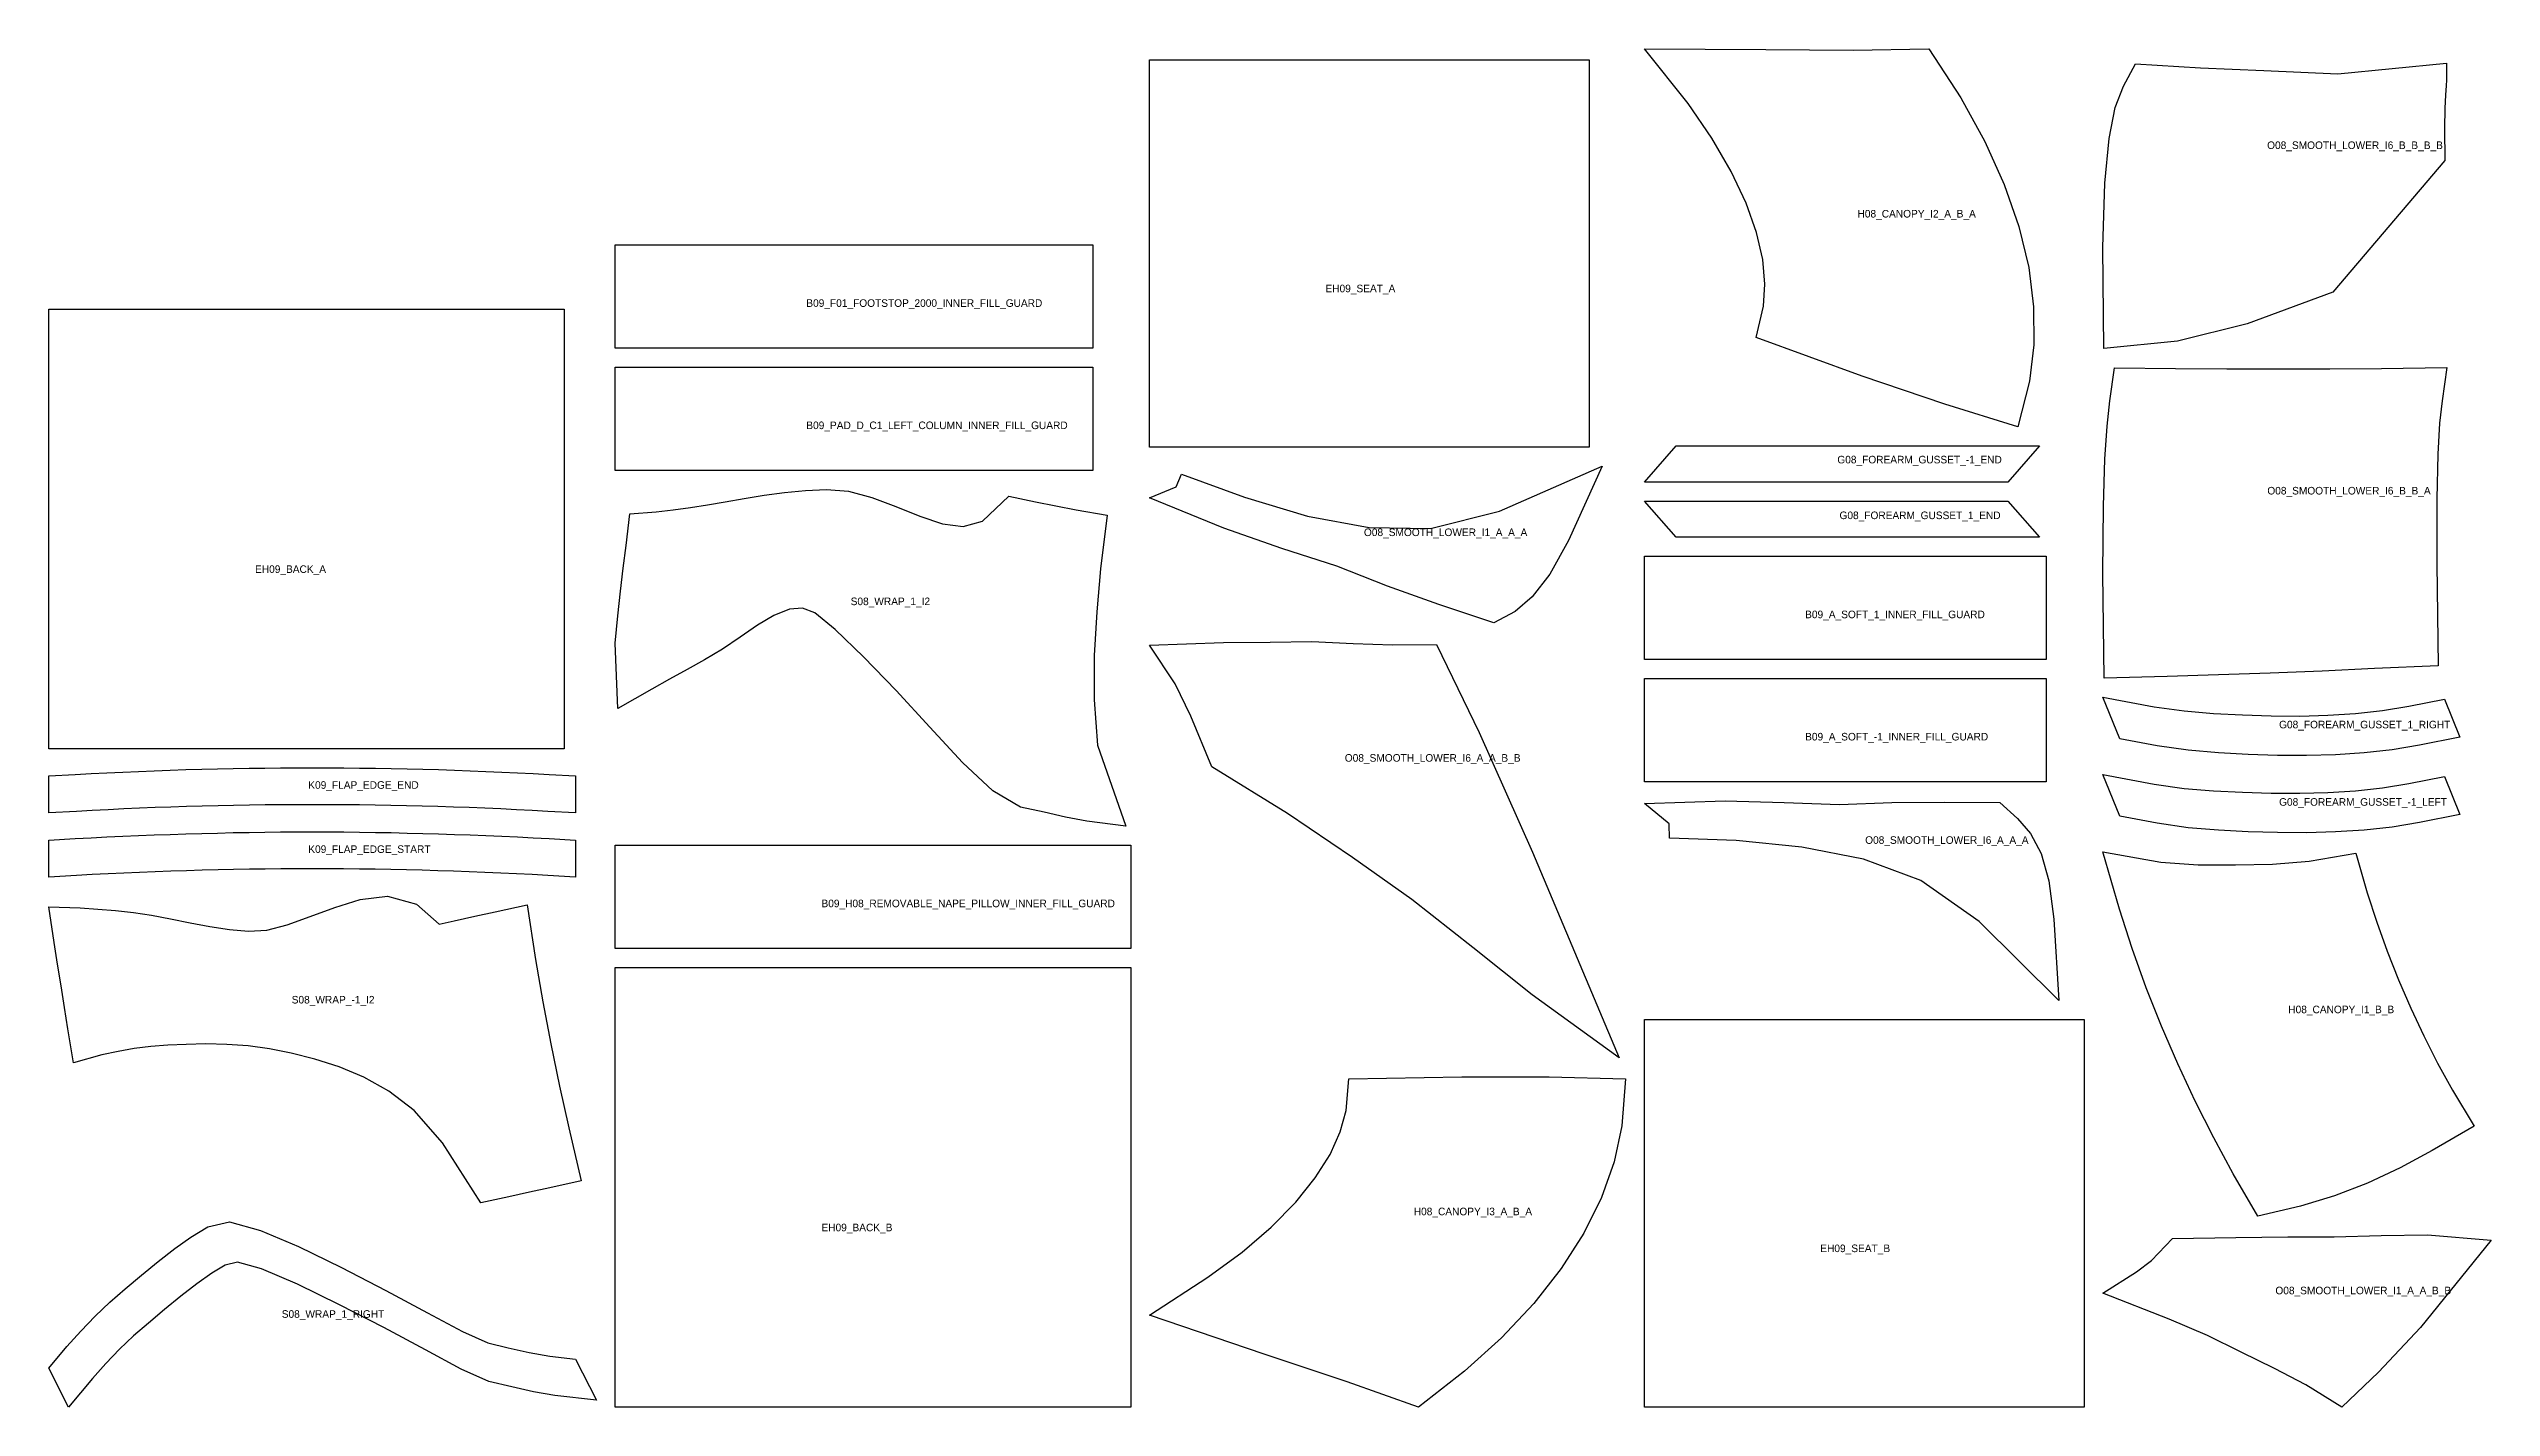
# Model space of a CAD drawing. Header units: millimetres. Extents: x 15 to 21550, y 15 to 1461.
# Drawn here: x 16156 to 18734, y 15 to 1448 of the extents above; entities that cross this region are included whole.
import ezdxf

# ---------------------------------------------------------------- set-up
doc = ezdxf.new("R2010")
doc.units = ezdxf.units.MM

msp = doc.modelspace()

# ---------------------------------------------------------------- linework, layer by layer
for points in [[(17839.8, 1448.5), (17968, 1447.8), (18060.2, 1447.2), (18140, 1448.5), (18173.7, 1396.9), (18199.2, 1350.8), (18219.6, 1305.4), (18235.1, 1261.1), (18245.4, 1217.9), (18250.6, 1176.3), (18250.8, 1136.2), (18246.1, 1097.9), (18233.9, 1049.6), (18156.7, 1073.6), (18069.5, 1103.2), (17957.6, 1144), (17965.3, 1176.9), (17966.9, 1200.3), (17964.6, 1226.2), (17958.2, 1254.7), (17947.2, 1285.8), (17931.5, 1319.1), (17911, 1354.3), (17885.9, 1391), (17839.8, 1448.5)], [(17317.5, 1028), (17317.5, 1437), (17781.5, 1437), (17781.5, 1028), (17317.5, 1028)], [(18358.3, 1432.7), (18426.6, 1428.4), (18493.7, 1425.6), (18571.6, 1422.2), (18686.5, 1433.5), (18686.3, 1415.8), (18685.9, 1409.4), (18685.3, 1400.1), (18684.8, 1385.7), (18684.4, 1364.7), (18684.5, 1330.8), (18566.4, 1191.7), (18476.1, 1158.4), (18402.4, 1139.9), (18324.7, 1132.1), (18323.8, 1239), (18325.8, 1306.7), (18330.2, 1354), (18336.8, 1386.6), (18345.5, 1409.1), (18358.3, 1432.7)], [(16753.5, 1132.6), (16753.5, 1241.6), (17257.5, 1241.6), (17257.5, 1132.6), (16753.5, 1132.6)], [(16155.5, 709.8), (16155.5, 1173.8), (16699.6, 1173.8), (16699.6, 709.8), (16155.5, 709.8)], [(16753.5, 1003.6), (16753.5, 1112.6), (17257.5, 1112.6), (17257.5, 1003.6), (16753.5, 1003.6)], [(18335.8, 1112), (18400.4, 1111.2), (18454.5, 1110.8), (18508.7, 1110.7), (18563.1, 1110.8), (18617.7, 1111.2), (18686.9, 1112.1), (18681.8, 1077.1), (18679.1, 1053.3), (18677.2, 1020.9), (18676.2, 973.5), (18676.3, 904.9), (18677.7, 797.5), (18610.4, 794.5), (18555.2, 791.7), (18500.4, 789.5), (18445.8, 787.7), (18391.5, 786.2), (18325.1, 784.4), (18323.8, 894.9), (18324.3, 965.7), (18325.9, 1015.4), (18328.3, 1050.3), (18331.2, 1077), (18335.8, 1112)], [(17345.6, 986.2), (17345.6, 986.3), (17351.2, 999.7), (17417.6, 975.5), (17484.3, 955.2), (17549.3, 943.4), (17613.8, 942.4), (17686.8, 960.6), (17795, 1008), (17759.8, 929.5), (17739.9, 894.1), (17721.4, 870.1), (17703.2, 854.8), (17680.9, 842.9), (17622.9, 862), (17568.4, 881.3), (17515.2, 902.6), (17457.1, 921.1), (17395.8, 942.6), (17317.5, 974.8), (17345.6, 986.2)], [(17873.3, 1029.6), (17900.7, 1029.6), (17922.7, 1029.6), (17944.7, 1029.6), (17966.7, 1029.6), (17988.7, 1029.6), (18010.6, 1029.6), (18032.6, 1029.6), (18054.6, 1029.6), (18076.6, 1029.6), (18098.6, 1029.6), (18120.6, 1029.6), (18142.6, 1029.6), (18164.5, 1029.6), (18186.5, 1029.6), (18208.5, 1029.6), (18256.9, 1029.6), (18223.5, 991.3), (18196, 991.3), (18174, 991.3), (18152.1, 991.3), (18130.1, 991.3), (18108.1, 991.3), (18086.1, 991.3), (18064.1, 991.3), (18042.1, 991.3), (18020.1, 991.3), (17998.2, 991.3), (17976.2, 991.3), (17954.2, 991.3), (17932.2, 991.3), (17910.2, 991.3), (17888.2, 991.3), (17839.8, 991.3), (17873.3, 1029.6)], [(16768.9, 957.6), (16796.6, 960), (16814.6, 962.1), (16832.7, 964.6), (16850.9, 967.4), (16869.6, 970.5), (16889.4, 974), (16910.5, 977.3), (16932.2, 980.2), (16954.2, 982.5), (16976.5, 983.6), (16999.5, 981.8), (17024.3, 975), (17049.7, 965.4), (17074.9, 955.3), (17099, 947.3), (17120.7, 944.3), (17141, 949.9), (17169, 976.4), (17196.9, 970.4), (17218.6, 966.1), (17240.1, 962.1), (17272.7, 956.4), (17265.8, 899.7), (17261.6, 854.2), (17259.1, 808.2), (17258.9, 761.4), (17262.6, 713.6), (17292.2, 628), (17251.3, 633.3), (17228.7, 637.8), (17206, 642.8), (17181.2, 648.3), (17152.1, 665.4), (17119.8, 695.4), (17085.5, 732.5), (17050.1, 771.2), (17015.5, 806.9), (16985.5, 835.6), (16964.2, 853.2), (16951.2, 858.3), (16937.2, 857), (16920.8, 850.6), (16903.4, 840.2), (16885.2, 827.7), (16866.5, 814.8), (16847.7, 803.7), (16829.2, 793.6), (16810.8, 783.2), (16792.1, 772.6), (16756.1, 752.5), (16753.5, 821.3), (16756, 850.2), (16758.8, 876), (16761.8, 900.6), (16764.8, 924.5), (16768.9, 957.6)], [(17839.8, 971.3), (17888.2, 971.3), (17910.2, 971.3), (17954.2, 971.3), (17976.2, 971.3), (17998.2, 971.3), (18020.1, 971.3), (18042.1, 971.3), (18064.1, 971.3), (18086.1, 971.3), (18108.1, 971.3), (18130.1, 971.3), (18152.1, 971.3), (18174, 971.3), (18196, 971.3), (18223.5, 971.3), (18256.9, 933), (18208.5, 933), (18186.5, 933), (18164.5, 933), (18142.6, 933), (18120.6, 933), (18098.6, 933), (18076.6, 933), (18054.6, 933), (18032.6, 933), (18010.6, 933), (17988.7, 933), (17966.7, 933), (17944.7, 933), (17922.7, 933), (17900.7, 933), (17873.3, 933), (17839.8, 971.3)], [(17839.8, 804), (17839.8, 913), (18263.8, 913), (18263.8, 804), (17839.8, 804)], [(17317.5, 819), (17395.3, 821.9), (17444.6, 822.5), (17488.6, 822.9), (17532.3, 821.1), (17573.8, 819.4), (17620.3, 819.9), (17665.3, 727.1), (17721.7, 600.8), (17813.2, 383.6), (17721.4, 450.3), (17658.5, 500), (17594.1, 550.6), (17531.8, 595.2), (17463, 641.5), (17383, 690.6), (17361, 744.1), (17344.3, 778.4), (17317.5, 819)], [(17839.8, 675), (17839.8, 784), (18263.8, 784), (18263.8, 675), (17839.8, 675)], [(18323.8, 764.4), (18377.9, 754.2), (18409.5, 749.7), (18440.3, 747.1), (18471, 745.5), (18501.5, 744.6), (18531.5, 744.4), (18561.1, 745.2), (18590.2, 747.1), (18618.7, 750.3), (18646.7, 754.8), (18684.4, 762.3), (18700.5, 722), (18658, 713.5), (18629, 708.8), (18599.4, 705.6), (18569.3, 703.6), (18538.8, 702.8), (18508.1, 702.9), (18477.1, 703.9), (18445.8, 705.5), (18413.8, 708.2), (18381, 712.8), (18341.5, 720.4), (18323.8, 764.4)], [(16155.5, 681.1), (16183.5, 682.7), (16200.2, 683.7), (16216.8, 684.5), (16233.5, 685.3), (16250.2, 686), (16266.8, 686.7), (16283.5, 687.3), (16300.2, 687.8), (16316.9, 688.3), (16333.5, 688.7), (16350.2, 689), (16366.9, 689.3), (16383.5, 689.5), (16400.2, 689.7), (16416.9, 689.8), (16433.5, 689.8), (16450.2, 689.8), (16466.9, 689.7), (16483.6, 689.5), (16500.2, 689.3), (16516.9, 689), (16533.6, 688.7), (16550.2, 688.3), (16566.9, 687.8), (16583.6, 687.3), (16600.2, 686.7), (16616.9, 686), (16633.6, 685.3), (16650.3, 684.5), (16666.9, 683.7), (16683.6, 682.7), (16711.5, 681.1), (16711.5, 642.1), (16682.2, 643.8), (16665.7, 644.7), (16649.1, 645.5), (16632.5, 646.3), (16615.9, 647), (16599.3, 647.7), (16582.8, 648.3), (16566.2, 648.8), (16549.6, 649.3), (16533, 649.7), (16516.4, 650), (16499.9, 650.3), (16483.3, 650.5), (16466.7, 650.7), (16450.1, 650.8), (16433.5, 650.8), (16417, 650.8), (16400.4, 650.7), (16383.8, 650.5), (16367.2, 650.3), (16350.6, 650), (16334.1, 649.7), (16317.5, 649.3), (16300.9, 648.8), (16284.3, 648.3), (16267.7, 647.7), (16251.2, 647), (16234.6, 646.3), (16218, 645.5), (16201.4, 644.7), (16184.8, 643.8), (16155.5, 642.1), (16155.5, 681.1)], [(18323.8, 682.8), (18377.9, 672.5), (18409.5, 668), (18440.3, 665.4), (18471, 663.9), (18501.5, 662.9), (18531.5, 662.8), (18561.1, 663.6), (18590.2, 665.5), (18618.7, 668.6), (18646.7, 673.2), (18684.4, 680.6), (18700.5, 640.3), (18658, 631.9), (18629, 627.2), (18599.4, 623.9), (18569.3, 622), (18538.8, 621.1), (18508.1, 621.3), (18477.1, 622.2), (18445.8, 623.8), (18413.8, 626.5), (18381, 631.2), (18341.5, 638.7), (18323.8, 682.8)], [(17839.8, 651.9), (17925.1, 655), (17987.4, 653), (18045.8, 651), (18101, 653), (18156.6, 653.4), (18215, 653), (18233.5, 636.4), (18247.2, 620.4), (18258.4, 599.3), (18266.6, 570.3), (18272.1, 530.1), (18277.2, 444), (18193.2, 527.5), (18131.6, 570.7), (18071.1, 593.3), (18006.1, 606), (17936.7, 613), (17866.2, 615.4), (17865.9, 630.2), (17865.9, 630.6), (17839.8, 651.9)], [(16155.5, 613.4), (16183.5, 615), (16200.2, 615.9), (16216.8, 616.8), (16233.5, 617.6), (16250.2, 618.3), (16266.8, 618.9), (16283.5, 619.5), (16300.2, 620.1), (16316.9, 620.5), (16333.5, 620.9), (16350.2, 621.3), (16366.9, 621.6), (16383.5, 621.8), (16400.2, 622), (16416.9, 622), (16433.5, 622.1), (16450.2, 622), (16466.9, 622), (16483.6, 621.8), (16500.2, 621.6), (16516.9, 621.3), (16533.6, 620.9), (16550.2, 620.5), (16566.9, 620.1), (16583.6, 619.5), (16600.2, 618.9), (16616.9, 618.3), (16633.6, 617.6), (16650.3, 616.8), (16666.9, 615.9), (16683.6, 615), (16711.5, 613.4), (16711.5, 574.4), (16682.2, 576.1), (16665.7, 577), (16649.1, 577.8), (16632.5, 578.6), (16615.9, 579.3), (16599.3, 580), (16582.8, 580.6), (16566.2, 581.1), (16549.6, 581.6), (16533, 582), (16516.4, 582.3), (16499.9, 582.6), (16483.3, 582.8), (16466.7, 583), (16450.1, 583), (16433.5, 583.1), (16417, 583), (16400.4, 583), (16383.8, 582.8), (16367.2, 582.6), (16350.6, 582.3), (16334.1, 582), (16317.5, 581.6), (16300.9, 581.1), (16284.3, 580.6), (16267.7, 580), (16251.2, 579.3), (16234.6, 578.6), (16218, 577.8), (16201.4, 577), (16184.8, 576.1), (16155.5, 574.4), (16155.5, 613.4)], [(16753.5, 499), (16753.5, 608), (17297.5, 608), (17297.5, 499), (16753.5, 499)], [(18323.8, 601.1), (18384.7, 590.3), (18424.4, 587.5), (18463.6, 587.2), (18502.9, 588.1), (18541.6, 591.3), (18590.7, 599.6), (18602.7, 557.8), (18612.7, 526.9), (18623.7, 496.3), (18635.7, 466.1), (18648.6, 436.2), (18662.4, 406.9), (18677, 378), (18692.6, 349.6), (18715.6, 311.4), (18671.4, 285.7), (18637.5, 267.6), (18603.1, 251.5), (18568.2, 238), (18532.2, 227.2), (18487.1, 216.7), (18461.2, 261.3), (18440.7, 299.2), (18421.2, 337.8), (18402.8, 377.2), (18385.5, 417.1), (18369.5, 457.7), (18354.6, 498.9), (18341.1, 540.7), (18323.8, 601.1)], [(16155.5, 543.1), (16188.5, 541.9), (16207.1, 540.7), (16225.9, 539.1), (16244.8, 537), (16264, 534.1), (16284.1, 530.3), (16304.7, 526.2), (16325.6, 522.3), (16346.4, 519.2), (16366.3, 517.5), (16385.5, 518.5), (16407.1, 524), (16431.5, 532.7), (16457.3, 542.4), (16484.3, 550.7), (16513.1, 554.4), (16543.5, 545.7), (16567.4, 524.7), (16583.3, 528.2), (16605.1, 533), (16626.6, 537.7), (16660.4, 545), (16669.3, 487.4), (16677, 442.7), (16685.5, 398.3), (16694.7, 353.9), (16704.4, 309.8), (16717.5, 253.7), (16684.3, 246.5), (16662.8, 241.8), (16641.2, 237.1), (16611.4, 230.6), (16571.1, 294), (16541.3, 328.1), (16514.4, 348.6), (16488.2, 363.3), (16462.1, 374.1), (16436.3, 382.3), (16411.5, 388.5), (16388.5, 393.2), (16365.9, 396.3), (16343.4, 397.9), (16321.4, 398.3), (16300.5, 397.9), (16281.1, 396.9), (16263.1, 395.5), (16245.7, 393.4), (16228.6, 390.5), (16211.6, 386.7), (16181.6, 378.3), (16175.7, 414.1), (16172, 436.8), (16168.4, 459.6), (16164.8, 482.5), (16161.3, 505.5), (16155.5, 543.1)], [(16753.5, 15), (16753.5, 479), (17297.5, 479), (17297.5, 15), (16753.5, 15)], [(17839.8, 15), (17839.8, 424), (18303.8, 424), (18303.8, 15), (17839.8, 15)], [(17527.8, 361.6), (17647, 363.6), (17739.1, 363.6), (17819.8, 361.4), (17816, 311.8), (17807.9, 274), (17794.5, 236.2), (17775.9, 198.6), (17752, 161.2), (17723, 124.3), (17688.8, 88.1), (17649.7, 52.9), (17601.2, 15), (17526, 41.6), (17438.4, 70.8), (17317.5, 112.2), (17379.1, 152), (17415, 178.4), (17445.9, 205), (17471.7, 231.3), (17492.3, 257), (17507.9, 281.8), (17518.6, 305.4), (17524.8, 327.9), (17527.8, 361.6)], [(16155.5, 56.2), (16174.7, 79), (16189.2, 95.3), (16204.3, 111), (16219.9, 125.7), (16236.2, 139.8), (16253.3, 154.4), (16270.9, 168.8), (16288.4, 182.3), (16305.4, 194.4), (16323.3, 205.3), (16346.4, 210.6), (16379.1, 201.5), (16418.9, 184.4), (16464.3, 162.4), (16511.2, 138.1), (16555.4, 114.4), (16592.3, 94.7), (16618.8, 82.8), (16640.5, 77.6), (16662.7, 72.7), (16684.2, 68.9), (16711.6, 65.7), (16733.5, 22.2), (16689.7, 27.3), (16667, 31.3), (16644.1, 36.3), (16620.1, 42.1), (16590.7, 55.2), (16553.1, 75.4), (16509, 99), (16462.5, 123), (16417.9, 144.7), (16380.1, 160.9), (16354.8, 168), (16341.5, 164.9), (16327.6, 156.5), (16311.7, 145.2), (16294.8, 132.1), (16277.7, 118.1), (16260.8, 103.8), (16245, 90.1), (16230.1, 76.1), (16215.8, 61.2), (16201.8, 45.4), (16176.3, 15), (16155.5, 56.2)], [(18397.2, 193.1), (18464.1, 193.9), (18518.9, 194.9), (18567.9, 194.6), (18617.6, 196.1), (18666.3, 196.7), (18733.5, 191.3), (18658.9, 99.2), (18614.7, 51.9), (18576.1, 15), (18537.8, 38.6), (18504.7, 55.8), (18469.7, 73.1), (18434.2, 90.7), (18393.5, 107.9), (18323.8, 135.2), (18359.3, 157.7), (18375, 169.8), (18397.2, 193.1)]]:
    msp.add_lwpolyline(points, close=True)

# ---------------------------------------------------------------- texts
for s, p in [('O08_SMOOTH_LOWER_I6_B_B_B_B', (18497.1, 1342.8)), ('H08_CANOPY_I2_A_B_A', (18064.7, 1270.5)), ('EH09_SEAT_A', (17503.1, 1191.6)), ('B09_F01_FOOTSTOP_2000_INNER_FILL_GUARD', (16955.1, 1176.2)), ('B09_PAD_D_C1_LEFT_COLUMN_INNER_FILL_GUARD', (16955.1, 1047.2)), ('G08_FOREARM_GUSSET_-1_END', (18043.4, 1011)), ('O08_SMOOTH_LOWER_I6_B_B_A', (18497.3, 978.2)), ('G08_FOREARM_GUSSET_1_END', (18045.7, 952.2)), ('O08_SMOOTH_LOWER_I1_A_A_A', (17543.7, 934.3)), ('EH09_BACK_A', (16373.2, 895.4)), ('S08_WRAP_1_I2', (17001.9, 861.4)), ('B09_A_SOFT_1_INNER_FILL_GUARD', (18009.4, 847.6)), ('B09_A_SOFT_-1_INNER_FILL_GUARD', (18009.4, 718.6)), ('G08_FOREARM_GUSSET_1_RIGHT', (18509.7, 731.4)), ('O08_SMOOTH_LOWER_I6_A_A_B_B', (17523.5, 696.2)), ('K09_FLAP_EDGE_END', (16429.4, 667.6)), ('G08_FOREARM_GUSSET_-1_LEFT', (18509.7, 649.7)), ('K09_FLAP_EDGE_START', (16429.4, 599.9)), ('O08_SMOOTH_LOWER_I6_A_A_A', (18072.8, 609.5)), ('B09_H08_REMOVABLE_NAPE_PILLOW_INNER_FILL_GUARD', (16971.1, 542.6)), ('S08_WRAP_-1_I2', (16411.9, 441)), ('H08_CANOPY_I1_B_B', (18519.4, 430.7)), ('EH09_BACK_B', (16971.1, 200.6)), ('H08_CANOPY_I3_A_B_A', (17596.3, 217.5)), ('EH09_SEAT_B', (18025.4, 178.6)), ('O08_SMOOTH_LOWER_I1_A_A_B_B', (18505.8, 134.1)), ('S08_WRAP_1_RIGHT', (16401.4, 109.3))]:
    msp.add_text(s, height=8).set_placement(p)

doc.saveas('drawing.dxf')
